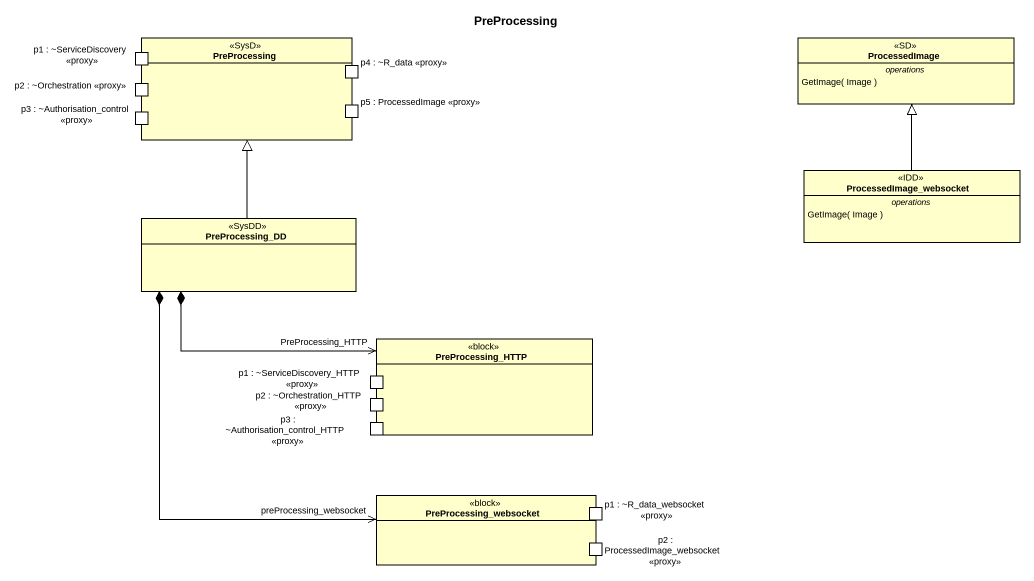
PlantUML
@startuml
title PreProcessing
allowmixing
hide circle
hide empty members
rectangle PreProcessing <<SysD>> {
  port "p1 : ~ServiceDiscovery <<proxy>>" as p1_ServiceDiscovery_proxy
  port "p2 : ~Orchestration <<proxy>>" as p2_Orchestration_proxy
  port "p4 : ~R_data <<proxy>>" as p4_R_data_proxy
  port "p3 : ~Authorisation_control <<proxy>>" as p3_Authorisation_control
  port "p5 : ProcessedImage <<proxy>>" as p5_ProcessedImage_proxy
}
class ProcessedImage <<SD>> {
  -- operations --
  GetImage( Image )
}
class ProcessedImage_websocket <<IDD>> {
  -- operations --
  GetImage( Image )
}
class PreProcessing_DD <<SysDD>>
rectangle PreProcessing_HTTP <<block>> {
  port "p1 : ~ServiceDiscovery_HTTP <<proxy>>" as p1_ServiceDiscovery_HTTP
  port "p2 : ~Orchestration_HTTP <<proxy>>" as p2_Orchestration_HTTP_proxy
  port "p3 : ~Authorisation_control_HTTP <<proxy>>" as p3_Authorisation_control_2
}
rectangle PreProcessing_websocket <<block>> {
  port "p1 : ~R_data_websocket <<proxy>>" as p1_R_data_websocket_proxy
  port "p2 : ProcessedImage_websocket <<proxy>>" as p2_ProcessedImage_websocket
}
ProcessedImage_websocket -up-|> ProcessedImage
PreProcessing_DD -up-|> PreProcessing
PreProcessing_DD *-right-> "PreProcessing_HTTP" PreProcessing_HTTP
PreProcessing_DD *--> "preProcessing_websocket" PreProcessing_websocket
@enduml
